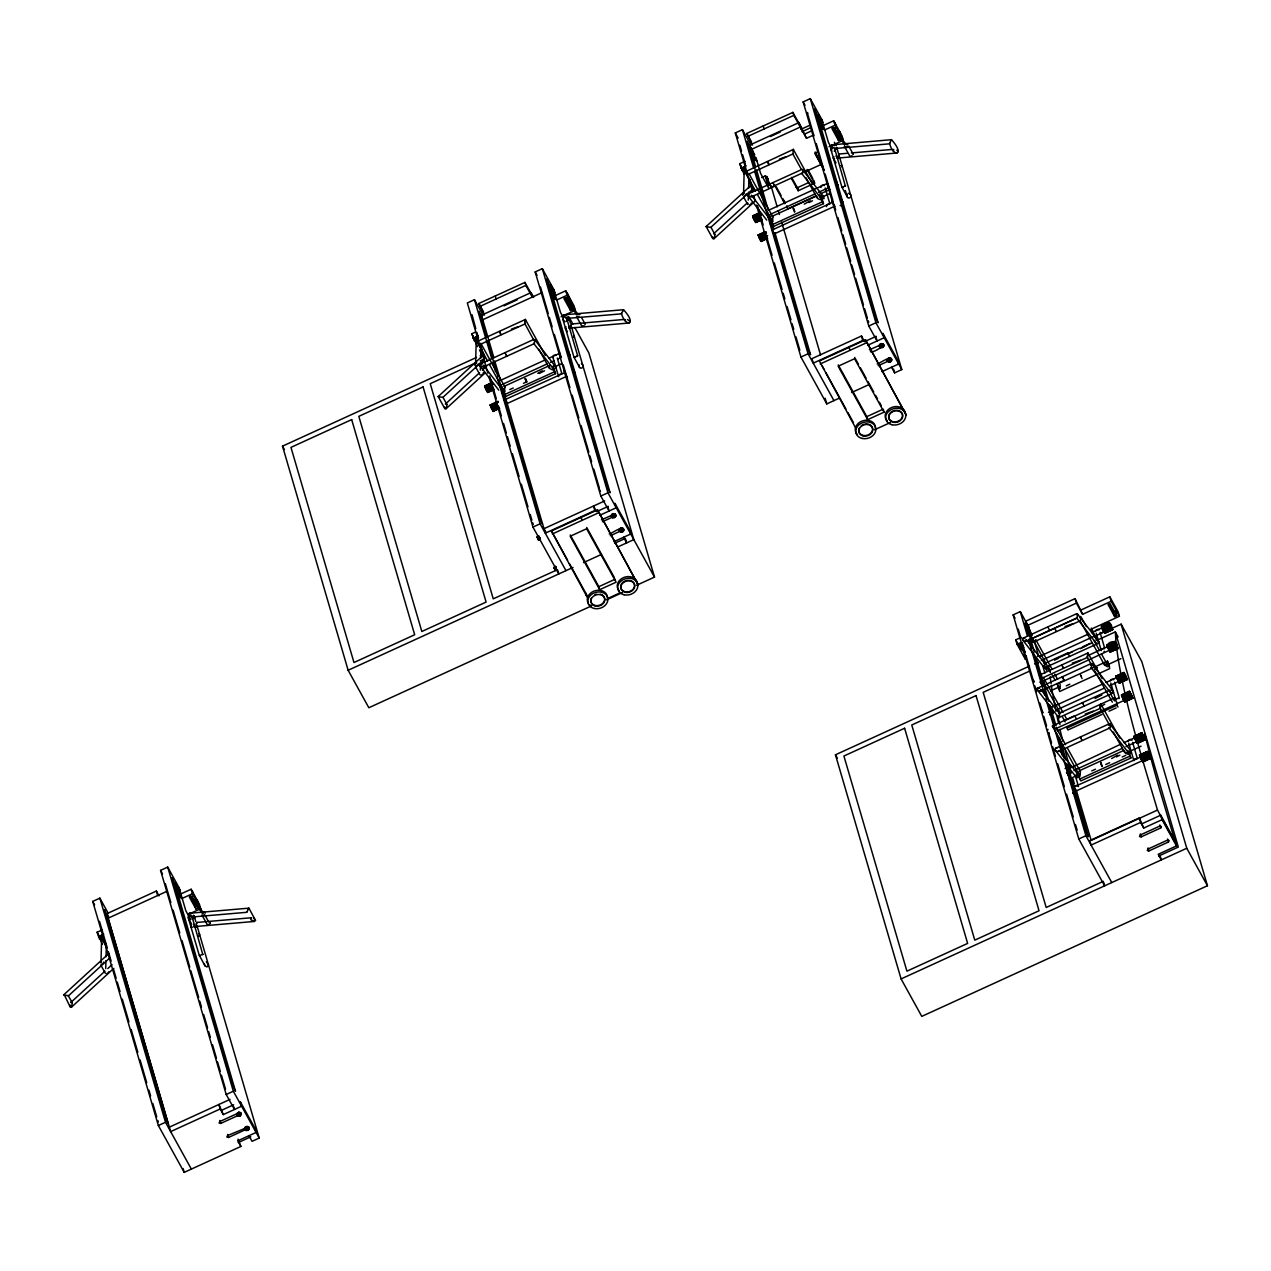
<?xml version="1.0" encoding="UTF-8"?>
<svg xmlns="http://www.w3.org/2000/svg" width="1271" height="1271" viewBox="0 0 1271 1271"><rect width="100%" height="100%" fill="white"/><g stroke="black" fill="none" stroke-linecap="round" stroke-linejoin="round"><path stroke-width="1.5" d="M100.981 962.115L101.648 938.411M105.715 968.613L105.922 960.717M106.033 956.761L106.335 946.879M475.592 363.665L476.244 339.881L474.162 340.707L472.812 336.068M480.327 370.163L480.549 362.267M480.645 358.311L480.946 348.429M743.567 193.637L744.202 169.853L742.137 170.679L740.771 166.04M748.285 200.135L748.508 192.239M748.619 188.283L748.905 178.401M69.889 1004.932L71.24 1007.379L113.786 968.375M538.554 535.758L540.382 539.81L539.825 538.078M578.956 364.698C578.289 371.132 586.646 367.351 581.483 363.554M483.695 366.477L483.631 365.651M552.186 366.445L553.822 368.781L556.285 368.002M1059.093 750.446C1058.632 753.179 1053.437 750.144 1055.454 748.333L1109.599 723.66L1131.301 751.479L1131.142 753.29L1128.219 752.464L1108.963 727.632L1110.377 727.091L1110.091 724.057M1094.951 640.759C1094.41 642.951 1099.431 644.778 1098.954 641.887M1090.518 665.432L1091.868 663.573L1113.317 691.265L1113.444 692.838L1058.743 717.622L1037.311 689.931L1037.168 688.342L1091.344 663.478M1100.019 706.072L1100.718 703.816L1119.719 738.07M487.778 392.072L484.664 385.987L490.908 383.143M499.63 408.42L493.227 411.391L490.177 404.814L491.226 406.275M493.37 411.454L492.195 408.515M560.511 356.579L559.812 353.91M753.798 218.898L752.623 215.959L758.866 213.115M755.752 222.044L753.179 217.818L760.979 214.259M767.668 235.612L759.867 239.186L758.136 234.785L760.423 238.741M827.58 183.58L827.707 184.502M833.093 202.407L833.204 203.328M1040.822 683.623L1043.968 682.019L1040.838 683.448M1102.45 684.116L1050.466 707.883L1050.799 708.996M1068.625 768.78L1120.434 744.329M1140.691 757.071L1073.979 786.908L1075.902 790.912L1075.568 789.799M1112.649 629.733L1104.849 633.292L1103.292 630.893L1111.092 627.318L1110.076 624.188L1112.649 629.733L1110.775 626.301L1102.831 629.971C1097.477 624.426 1111.49 619.152 1111.696 626.841M1102.735 629.352L1102.592 628.224M1110.632 626.412L1109.376 622.663M1109.79 650.116L1110.361 652.118L1108.805 649.719L1116.605 646.145L1116.145 645.239L1108.344 648.798C1102.974 643.269 1117.098 637.692 1117.209 645.668M1045.112 680.064L1109.583 650.212M1114.746 641.426L1116.145 645.239M1118.162 648.544L1115.509 642.983L1118.162 648.544L1110.234 652.055M1125.391 674.822L1127.25 679.54L1119.449 683.115L1116.002 676.172L1123.977 672.486L1126.503 677.983L1125.613 676.633M1119.449 683.115L1119.163 681.892M1117.813 680.207L1125.232 676.236L1123.977 672.486M1121.515 694.999L1129.347 691.249L1132.779 698.176L1124.819 701.878L1122.944 698.621L1121.515 694.999L1129.49 691.297L1130.745 695.046L1122.944 698.621M1124.676 700.718L1124.819 701.878M1134.002 736.402L1141.962 732.7L1145.235 739.77L1137.434 743.328L1134.987 739.087L1134.002 736.402L1141.962 732.7M1135.321 739.388L1134.765 737.768L1135.4 738.658M1136.687 741.771L1135.813 740.421M1142.677 760.932L1142.947 762.155L1139.531 755.038L1147.332 751.463L1150.748 758.58L1149.127 755.673M1140.278 756.69L1140.818 758.199M1147.332 751.463L1149.191 756.181L1141.39 759.756M801.572 173.237L820.812 198.085L824.037 198.673L823.91 197.1L802.192 169.281L748.063 193.955L747.65 195.321L751.193 197.005L774.659 186.17M1068.339 653.644L1067.751 652.865L1069.531 656.44M1037.311 689.931L1040.599 691.17L1064.049 680.43L1063.779 679.381M524.732 321.134L525.368 319.466L545.291 355.419M1080.7 619.66L1080.159 616.959M189.045 915.692L188.33 913.865L189.49 913.261L248.909 908.161L255.55 920.458L254.327 921.459L196.814 926.4M1108.566 725.09L1109.329 723.692M792.786 150.566L793.326 149.422L812.312 183.675M1087.325 654.009L1087.865 652.881L1102.132 678.587M247.368 1129.188L248.036 1127.727L246.669 1127.234M622.266 530.579L622.52 528.529L619.708 529.816L620.693 532.056L622.456 532.056L623.505 530.77L622.52 528.529M882.678 345.712L882.535 344.155L883.536 346.395L880.708 347.682L879.723 345.442C891.146 340.676 874.146 353.576 870.428 351.686M890.224 360.535L890.478 358.501L887.666 359.788L888.651 362.028L890.415 362.028L891.193 359.788L890.129 361.059M251.658 917.741L197.069 922.428L195.925 924.907M246.828 912.197L248.909 908.161L248.163 909.305M847.455 153.283L839.654 153.95L838.209 156.953M192.128 919.426C194.161 915.946 187.377 912.816 188.267 917.773L199.372 955.713L200.278 955.776M847.122 194.098C845.771 202.105 855.558 195.877 848.361 193.24M504.666 388.068L504.794 391.833M772.625 218.04L772.895 221.583M180.101 891.082L178.877 888.048L180.101 891.082L178.353 891.591L177.05 888.222L179.322 892.083L177.416 888.064L178.067 890.923M194.288 915.962L194.813 917.741L193.589 915.247M553.52 293.665L554.807 292.394L553.489 289.597L554.712 292.648L552.79 292.552M568.9 317.528L569.424 319.291L568.201 316.797M538.523 540L537.156 536.982L538.523 540L540.048 539.301L539.54 537.538M555.252 566.945L553.981 567.47L555.348 570.488L553.981 567.47L555.665 566.755M820.748 122.524C822.369 124.78 823.56 120.65 821.447 119.569L819.779 120.284L821.495 123.795M621.503 313.333C624.728 327.505 638.344 325.757 623.521 309.711L564.102 314.811L562.942 315.415L563.657 317.242M502.379 393.104L502.267 389.641L483.377 365.222M1076.108 614.544L1077.506 614.02L1098.716 641.442M1076.219 774.532C1078.046 771.179 1079.127 779.314 1076.505 777.566L1055.295 750.144M889.652 142.892C891.797 156.969 906.652 156.651 891.495 139.683L831.536 144.878L830.932 146.244L832.775 148.024M192.286 917.503L202.804 954.616M575.334 357.199L573.999 357.262L562.878 319.323L563.784 316.67L565.897 317.226L566.914 319.053L577.67 355.832L576.732 356.611M845.374 186.138L834.65 148.342L831.758 146.642L830.853 149.295L841.958 187.234L847.535 197.323M820.319 196.099L820.446 197.672M196.322 923.572L197.1 922.46M569.996 327.425L571.696 323.978L571.203 324.677M622.79 310.855L623.521 309.711L621.344 313.858L566.135 318.497M793.326 149.422L744.997 171.935L748.603 174.191L792.913 153.934L793.438 149.501M1060.014 688.675L1060.141 684.322M1039.678 675.711L1043.141 677.65L1087.452 657.393L1087.976 652.96L1039.519 675.123L1060.443 713.301M1080.159 772.069L1080.032 776.263M891.003 140.382L891.495 139.683L889.303 143.83L834.713 148.516L835.635 148.23M611.764 515.47L612.749 517.71L615.561 516.423L613.543 514.993L612.05 516.439L612.415 514.421L615.164 514.183L614.91 516.026M237.153 1113.92L238.646 1112.49L240.68 1113.92L239.901 1116.16L238.138 1116.16L237.153 1113.92L238.138 1116.16M237.423 1114.874L238.932 1113.444L240.95 1114.874M614.56 516.01L614.576 514.183L615.561 516.423M619.978 530.785L621.487 529.34L623.505 530.77M245.096 1128.267L247.909 1126.98L248.894 1129.22L246.081 1130.507L245.096 1128.267L246.081 1130.507M245.367 1129.22L248.195 1127.933L247.909 1126.98M880.009 346.395L882.662 344.902M887.952 360.742L890.764 359.455L888.397 358.994A1.795 1.446 -16.3 0 0 888.858 361.472M525.368 319.466L477.133 341.518L487.571 361.075M477.181 342.28L480.994 343.933M1032.338 638.344L1050.323 671.581M1032.402 639.106C1032.767 640.377 1037.231 642.22 1035.77 639.837M1043.38 677.538L1063.001 712.427M1075.266 716.351L1074.758 715.684L1052.372 726.059L1078.968 774.484M1052.547 726.631L1055.2 728.474L1056.201 727.711L1065.559 744.679M444.469 407.181L445.851 408.928L447.058 404.845L443.007 397.251L484.251 359.614M71.589 1007.077L72.288 1002.755L68.157 995.558M712.427 237.153L713.825 238.9L715.017 234.817L710.966 227.223L753.639 188.283M566.421 321.42L566.914 319.053M834.38 151.392L834.872 149.025M533.502 339.818L534.726 339.707L555.935 367.128M567.676 318.258L567.883 317.083M625.364 319.577L625.427 321.245M612.749 517.71L612.463 516.757L615.291 515.47A1.795 1.446 -16.3 0 0 613.258 514.04L612.415 514.421A1.795 1.446 -16.3 0 0 612.606 516.82A1.795 1.446 -16.3 0 0 615.259 515.597M622.456 532.056L623.235 529.816M240.68 1113.92L239.901 1116.16M879.723 345.442L880.438 346.729L883.25 345.442L883.536 346.395M246.034 1128.171L245.748 1127.218A1.795 1.446 -16.3 0 0 245.923 1129.601L247.559 1129.538L248.528 1126.853L227.477 1135.623L226.826 1137.068L228.494 1137.466L246.272 1129.331M839.607 158.16L837.128 158.462M444.898 408.769L438.161 396.568L483.377 355.102M712.872 238.741L706.12 226.54L751.336 185.073M108.766 953.552L63.55 995.018L68.396 995.701M612.733 514.707L613.385 516.534M620.661 529.054L620.995 530.849M239.711 1114.667L240.092 1113.38L238.726 1112.888M445.39 404.051L479.548 372.737M482.392 370.115L486.666 366.207M446.2 408.627L485.49 372.594M714.779 232.72L747.507 202.693M714.159 238.598L754.91 201.231M68.364 995.908L109.64 958.064M70.779 1002.501L104.937 971.171M107.781 968.566L112.039 964.657M533.963 339.341L479.787 364.205L479.93 365.794L498.788 390.165M479.93 365.794L483.52 366.795M1076.744 613.655L1022.869 638.296L1022.472 639.663L1044.412 667.926L1098.557 643.253M1022.71 640.107L1025.109 641.49L1026.396 639.964M1040.599 691.17L1040.758 689.359L1059.633 713.778L1059.267 717.718M571.346 328.395L571.855 327.743L569.17 328.49M483.218 367.033L534.376 343.631L534.726 339.707M501.251 389.45L502.267 389.641M1025.999 641.347L1077.157 617.96L1077.506 614.02M1044.031 663.764L1067.751 652.865M1044.683 667.895L1045.048 663.955L1026.158 639.535M1058.616 713.587L1110.028 690.026L1110.218 692.25L1113.158 693.076M613.019 514.548L612.495 514.691A1.795 1.446 -16.3 0 0 612.67 517.075A1.795 1.446 -16.3 0 0 615.339 515.851A1.795 1.446 -16.3 0 0 613.337 514.294L612.892 514.453M888.922 358.867L888.953 360.821L878.182 365.73M890.621 360.043C893.243 353.783 878.325 364.348 877.165 363.887M622.663 530.071C625.284 523.811 610.35 534.376 609.206 533.915M237.884 1113.126L238.726 1112.745M238.392 1112.983L238.44 1114.953M240.298 1114.476L240.95 1113.031L239.266 1112.633L219.74 1121.578L219.073 1123.024L220.757 1123.421L238.519 1115.287M246.336 1127.329L245.843 1129.029M248.036 1128.521L248.894 1129.22M1160.709 827.945L1161.376 826.484L1159.692 826.102L1140.151 835.047L1139.499 836.493L1141.167 836.89L1160.709 827.945L1159.835 824.958M1168.462 841.99L1169.129 840.528L1167.445 840.147L1147.904 849.092L1147.236 850.537L1148.92 850.935L1168.462 841.99L1167.588 839.003M194.177 927.163L197.243 926.194L196.354 927.067M1087.452 657.393L1087.134 656.265M1056.249 728.474L1100.321 708.312L1100.845 703.896M804.241 204.138L810.215 200.77M537.776 373.324L542.256 370.798M1094.474 669.324L1097.461 667.64M1101.766 705.913L1104.753 704.229M1111.648 758.517L1117.606 755.165M893.72 149.343L893.386 151.217M251.15 917.821L250.8 919.68L254.327 921.459M809.039 202.534L812.487 200.77M539.349 373.436L544.528 370.798M1080.414 648.639L1087.309 645.112M1094.998 698.462L1101.893 694.935M1116.431 756.912L1119.878 755.149M819.573 119.776L820.192 121.349M752.543 191.81L735.305 132.931L742.439 129.658L750.97 145.116M875.735 336.529L877.054 341.009L868.776 326.012L803.145 101.902L810.278 98.63L821.67 119.252L828.438 142.384L832.124 149.057M752.448 145.069L746.824 133.455L792.913 112.372L802.398 129.531M747.698 136.458L793.803 115.375L792.913 112.372M755.451 166.247L749.429 145.228L798.951 122.572L806.481 138.301L813.615 135.028M770.353 136.553L780.203 132.057M798.951 122.572L800.269 127.052L750.732 149.708L756.944 160.956M800.873 129.356L809.563 125.384M820.065 121.19L821.447 119.569M820.621 121.539C824.005 126.512 818.731 119.124 820.542 120.268M820.24 121.603L821.972 121.333L822.671 122.62M801.985 131.691L810.66 127.72M821.241 123.065L822.766 122.366M744.043 174.127L739.658 163.768L744.981 161.338M805.163 133.82L812.296 130.548M823.004 125.654L833.697 120.761L841.974 135.759L843.293 140.239L829.026 146.769M740.961 168.265L746.299 165.818M824.307 130.135L835.015 125.241L833.697 120.761M745.696 167.963L743.678 168.884L750.303 180.895M834.412 128.419L836.397 127.513L835.031 122.874M483.012 315.144L474.48 299.686L467.331 302.959L478.452 340.946M607.776 506.557L609.095 511.037L600.818 496.04L535.186 271.93L542.32 268.658L553.695 289.28L560.479 312.412L563.244 317.416M838.542 140.541L837.224 136.061L839.273 135.139L840.576 139.619L838.542 140.541L831.901 128.53L833.951 127.593L840.576 139.619M484.489 315.097L478.849 303.483L524.955 282.4L532.533 296.127M479.739 306.486L525.829 285.403L524.955 282.4M761.663 177.559L765.221 175.938L771.418 187.187L801.493 173.428M818.317 151.662L814.759 153.283L824.116 170.298M533.661 297.414L530.992 292.6L481.471 315.256L493.895 357.723M504.031 305.834L517.154 299.829M805.036 171.807L820.955 164.531L815.219 152.012M482.773 319.736L541.7 292.791M553.489 289.597L551.805 290.312L553.282 293.093M553.489 290.153L552.234 291.377M552.694 291.44L552.218 290.01L553.743 293.251L552.027 289.613L553.886 293.665L552.647 291.472L554.188 290.868M553.997 291.361C551.392 293.553 551.582 287.739 552.059 290.884M477.594 346.618L471.684 333.812L475.243 332.176M555.03 295.682L565.738 290.789L574.015 305.787L575.318 310.267L561.051 316.797M813.742 180.228L814.616 183.231L798.204 190.745L797.33 187.743L808.817 182.484M473.003 338.293L478.325 335.846M556.348 300.178L567.057 295.285L565.738 290.789M477.737 337.991L475.719 338.912L482.345 350.923M752.623 215.959L758.994 213.163M752.702 216.515L759.232 213.433M752.893 217.103L759.137 214.243M768.224 210.43L827.373 183.389M753.528 218.644L761.329 215.069M480.883 344.123L524.955 323.962L525.479 319.529M753.925 219.502L760.169 216.658M754.354 220.36L760.598 217.5M754.767 221.138L761.011 218.278M571.743 306.661L572.617 309.647L570.584 310.569L569.265 306.089L571.299 305.167M768.351 215.26L814.949 193.939M818.54 192.302L829.296 187.393L828.66 186.503M755.149 221.79L761.377 218.93M755.451 222.266L761.98 219.184M755.832 222.425L762.076 219.565M755.689 222.552L762.06 219.74M816.03 195.861L787.655 208.841L786.781 205.838M819.573 194.241L830.217 189.379M771.99 216.372L816.665 195.925M822.877 196.735L830.074 193.446M591.619 605.854L368.828 707.74L348.143 670.262L282.512 446.153L476.546 357.405M480.152 355.769L483.743 354.132M821.829 198.038L823.465 203.646L773.419 226.524L772.387 224.649L822.432 201.771L821.336 198.038M567.406 318.084L568.709 318.004M568.312 319.799L569.519 319.037M476.657 362.442L430.234 383.683L493.243 598.832L557.032 569.885M480.216 360.821L483.79 359.185M758.12 234.96L764.507 231.989M758.501 235.119L764.745 232.259M758.215 235.342L766.016 231.767M758.406 235.913L766.206 232.355M771.958 230.067L832.886 202.2M758.692 236.644L766.492 233.07M759.041 237.47L765.285 234.611M759.438 238.328L765.682 235.469M759.565 238.233L760.28 239.965L766.524 237.105M773.864 234.071L834.809 206.204M760.28 239.965L766.89 237.756M760.646 240.616L761.329 241.426L767.493 238.011M760.964 241.093L767.207 238.233M761.202 241.363L767.589 238.392M840.099 205.568C847.646 207.554 839.082 195.512 841.227 200.262M484.648 386.162L491.035 383.191M484.744 386.543L491.273 383.461M484.791 386.05L485.347 386.797L491.575 383.953M484.934 387.131L491.162 384.271M498.47 381.284L545.068 359.979M548.659 358.327L559.415 353.417M485.22 387.846L493.021 384.287M491.813 385.812L485.57 388.672L485.967 389.546L486.396 390.388L492.64 387.528M485.967 389.546L492.211 386.686M486.809 391.166L493.037 388.306M500.393 385.288L546.991 363.983M550.581 362.33L554.156 360.694M557.747 359.058L561.321 357.421M487.174 391.818L493.418 388.958M487.492 392.294L494.022 389.212M487.714 392.58L494.117 389.609M504.015 386.4L550.486 365.142M554.919 366.763L562.116 363.474M509.798 389.562L513.23 388.005M523.493 383.302L526.925 381.729L525.574 378.504M554.41 369.94L555.506 373.674L505.461 396.552L504.428 394.677L554.474 371.799L553.378 368.066M490.161 404.988L497.978 401.239M490.542 405.147L496.786 402.287M490.241 405.37L498.041 401.795M492.417 404.909L497.088 402.764M490.447 405.942L498.248 402.383M503.983 400.095L564.96 372.578M490.717 406.672L496.961 403.813M497.326 404.639L491.083 407.498L491.48 408.356L491.909 409.214L498.137 406.355M491.48 408.356L497.724 405.513M492.322 409.993L498.55 407.133M505.906 404.099L566.834 376.232M492.687 410.644L498.931 407.784M493.291 410.883L497.978 408.754M493.005 411.121L499.249 408.261M839.241 398.188L826.786 403.892L800.937 357.04L808.07 353.783L754.672 171.442M868.776 326.012L875.926 322.755L810.278 98.63M861.468 336.005L811.931 358.66L813.249 363.141L862.771 340.501L861.468 336.005L864.566 341.629L876.227 336.307M865.503 339.865L906.334 415.252L865.503 339.865L819.398 360.948L856.066 428.756M820.272 363.935L866.377 342.852M867.537 345.347L884.187 337.736L882.884 333.256L897.358 359.486L898.676 363.967L882.026 371.593M880.39 344.393L881.232 344.012A1.795 1.446 -16.3 0 1 883.218 345.569A1.795 1.446 -16.3 0 1 880.565 346.776A1.795 1.446 -16.3 0 1 880.39 344.393L880.66 345.362M869.412 349.843L882.503 344.012M557.715 570.123L558.827 573.92L532.962 527.068L540.111 523.811L497.279 377.566M600.818 496.04L607.951 492.783L542.32 268.658M604.678 500.933L543.972 528.688L545.847 532.104M851.618 392.532L869.316 384.446M891.527 367.24L894.641 372.864L901.775 369.591L836.699 147.372M537.156 536.982L538.682 536.155L538.999 537.077M537.299 537.506L538.682 536.283M588.092 598.784L551.439 530.976L597.545 509.893L638.376 585.28L597.545 509.893M537.824 538.729L539.349 538.03L540.191 539.397L539.778 538.221M608.253 506.335L596.607 511.657L593.509 506.049L594.812 510.529L545.275 533.185L503.602 391.293M538.618 539.762L539.873 538.491M552.313 533.979L598.419 512.88M599.578 515.39L616.228 507.765L614.926 503.284L629.399 529.514L630.718 533.995L614.068 541.621M601.453 519.871L614.544 514.04M602.47 521.714L613.13 516.852M867.68 419.652L866.79 416.65L883.202 409.151L884.076 412.154L867.68 419.652L838.177 366.223L854.589 358.708L884.076 412.154M610.223 535.758L620.884 530.881M554.14 567.994L555.713 567.184M554.649 569.217L556.619 569.233M555.443 570.25L556.571 569.742M614.64 543.305L625.364 538.411M348.143 670.262L573.046 567.422M583.5 562.624L601.469 554.41M617.642 547.023L633.816 539.619L571.521 326.901M874.432 429.852L890.383 422.544M599.721 589.68L570.218 536.251L586.614 528.752L616.117 582.182L599.721 589.68L598.832 586.678L615.243 579.179M607.792 598.466L620.359 592.715M636.533 585.311L654.501 577.098L588.87 352.988L574.762 327.425M606.458 599.88L622.425 592.572M238.027 1139.15L240.886 1146.442L184.216 1172.37L158.351 1125.518L92.719 901.409L99.869 898.136L108.4 913.595M233.594 1106.501L234.468 1109.488L226.206 1094.49L160.575 870.381L167.708 867.108L179.084 887.73L185.868 910.862L190.459 919.187M240.886 1146.442L237.788 1140.818L256.091 1132.445L254.788 1127.965L240.298 1101.735L241.617 1106.215L223.299 1114.588L218.882 1104.483L220.201 1108.963L170.664 1131.619L106.843 913.706L156.381 891.05L159.034 895.864M108.162 918.186L167.073 891.241M178.877 888.048L177.511 889.557M178.877 888.588L177.352 889.287L178.861 892.306M178.051 890.018L179.576 889.319M179.386 889.811L177.861 890.51L178.576 891.781M178.671 891.543L180.196 890.844M102.411 944.337L97.073 932.247L102.411 929.816M180.418 894.133L191.127 889.239L199.404 904.237L200.707 908.717L188.219 914.421M98.391 936.743L103.714 934.296M181.737 898.613L192.429 893.72L191.127 889.239M103.126 936.425L101.092 937.363L106.78 947.658M101.569 938.236L99.551 939.158L98.201 934.519M195.972 909.019L194.654 904.539L196.687 903.617L198.006 908.098L195.972 909.019L189.331 897.008L191.365 896.071L198.006 908.098M193.7 918.25L194.908 917.487M1103.514 882.026L1104.626 885.839L1078.777 838.987L1013.146 614.878L1020.279 611.605L1028.811 627.064M1032.179 635.389L1025.538 621.265L1075.075 598.625L1082.59 614.338L1111.124 601.294L1109.821 596.814L1081.287 609.858M1026.857 625.761L1076.394 603.105L1075.075 598.625M1024.045 654.803L1025.363 659.299L1017.086 644.302L1015.767 639.821L1021.09 637.391M1017.086 644.302L1020.629 642.681M1034.054 637.565L1075.377 618.675M1036.087 640.949L1080.175 620.804M1115.827 612.67L1116.701 615.657L1114.667 616.594L1113.348 612.114L1115.382 611.176M1109.821 596.814L1118.099 611.796L1119.401 616.276L1090.868 629.336L1097.08 640.568L1091.328 628.065M1101.417 626.349L1109.218 622.79M1101.512 626.778L1109.631 622.965M1106.834 624.903L1109.964 623.473M1101.719 627.381L1109.519 623.823M1039.471 656.424L1087.849 634.293M1091.439 632.64L1102.195 627.731M1102.021 628.16L1109.821 624.601M1102.402 629.05L1110.203 625.475M1041.378 660.427L1096.937 635.007M1100.527 633.371L1111.537 628.16M1112.141 628.271L1121.133 624.156L1141.819 661.635L1207.45 885.744L921.777 1016.387L901.091 978.924L835.46 754.799L1029.494 666.068M1094.188 636.485L1104.96 631.544M1034.642 663.986L1038.359 662.811M1104.134 632.418L1111.934 628.859M1104.467 632.942L1112.586 629.129M1112.681 629.542L1104.721 633.228L1104.277 631.306M1029.605 671.104L983.182 692.33L1046.192 907.478L1103.323 881.343M1054.596 659.665L1079.587 648.242M1083.162 646.605L1090.311 643.333M1097.445 640.076L1115.303 631.909L1118.13 637.009M1054.612 659.999L1058.155 658.378M1067.005 654.327L1072.311 651.896M1081.16 647.86L1091.773 642.999M1106.93 645.175L1114.889 641.474M1107.025 645.589L1115.144 641.776M1107.232 646.208L1115.032 642.633M1087.992 655.566L1107.692 646.558L1108.248 648.162M1107.534 646.987L1115.334 643.412M1107.915 647.876L1115.716 644.302M1039.773 682.162L1042.903 680.732L1043.936 682.193M1109.249 650.545L1117.05 646.987M1109.647 651.245L1117.447 647.67M1109.98 651.753L1118.099 647.94M1110.393 651.928L1118.194 648.369M1059.236 683.226L1107.486 661.158L1109.615 666.767M1050.736 690.773L1059.744 686.658M1106.533 665.257L1120.927 658.664M1066.274 685.832L1069.848 684.195M1116.002 676.172L1123.802 672.613M1116.097 676.585L1123.898 673.026M1116.303 677.205L1124.104 673.646M1106.024 682.463L1116.78 677.554L1117.32 679.175M1116.621 677.983L1124.422 674.424M1117.002 678.873L1124.803 675.298M1048.448 712.38L1051.562 710.966L1053.024 713.19L1049.894 714.62M1117.876 680.716L1125.677 677.141L1124.581 673.98L1125.216 674.869M1055.979 710.235L1104.356 688.119M1109.742 685.657L1126.122 677.983L1127.25 679.54M1118.718 682.241L1126.519 678.682M1049.767 714.572L1053.039 713.031M1119.068 682.765L1126.869 679.191M1119.306 683.051L1127.266 679.365M158.351 1125.518L165.5 1122.261L99.869 898.136M226.206 1094.49L233.34 1091.233L167.708 867.108M169.361 1127.139L230.051 1099.383M1066.528 719.831L1114.778 697.747M1121.61 695.412L1129.728 691.599M1126.948 693.537L1130.062 692.107M1121.816 696.031L1129.617 692.457M1122.134 696.81L1129.935 693.235M1122.5 697.684L1130.3 694.125M221.996 1110.107L233.642 1104.785M1123.389 699.527L1131.19 695.968L1130.094 692.806L1130.729 693.68M1123.834 700.369L1131.635 696.794L1132.763 698.367M1124.231 701.068L1132.032 697.493M1124.581 701.576L1132.683 697.763M1124.978 701.751L1132.779 698.176M1101.909 714.461L1067.958 729.983L1066.925 728.108L1116.971 705.23L1118.003 707.105M1109.059 711.188L1116.208 707.915M237.804 1112.872L238.646 1112.49A1.795 1.446 -16.3 0 1 240.648 1114.047A1.795 1.446 -16.3 0 1 237.979 1115.255A1.795 1.446 -16.3 0 1 237.804 1112.872L238.09 1113.825M1058.584 751.383L1109.726 727.997M238.249 1142.565L250.752 1136.846M1134.097 736.815L1142.216 733.002M1065.066 768.542L1068.196 767.112L1070.754 772.275M1134.304 737.418L1142.105 733.86L1141.803 732.827M196.91 925.352L259.205 1138.069L252.055 1141.342L248.957 1135.718M1124.025 742.693L1134.765 737.768M1134.606 738.197L1142.407 734.638L1143.122 735.814L1143.678 737.355L1135.877 740.929M1134.987 739.087L1142.788 735.512L1143.217 736.449L1135.416 740.024M1066.433 772.609L1069.547 771.179L1070.881 773.356L1067.767 774.786M1066.846 773.388L1069.96 771.958M1073.963 770.464L1122.357 748.333M1125.931 746.697L1144.122 738.197L1145.235 739.77M1136.719 742.471L1144.52 738.896M1067.529 774.516L1070.659 773.086M1137.052 742.979L1145.171 739.166M1145.266 739.579L1137.434 743.328L1136.862 741.343M1079.381 770.75L1124.072 750.319M1069.086 779.107L1079.889 774.166M1126.678 752.766L1141.072 746.188M1091.773 770.893L1095.443 769.225M1105.754 764.507L1109.647 762.711M1122.166 756.992L1125.741 755.355M1129.22 752.416L1130.872 758.024L1080.827 780.918L1079.778 779.044L1129.824 756.15L1128.743 752.416M1139.515 755.212L1147.475 751.526M1139.531 755.038L1147.713 751.812M1139.61 755.625L1147.411 752.067M1139.912 755.387L1148.063 752.337M1139.817 756.245L1147.618 752.686M1140.119 757.023L1147.92 753.449M1140.5 757.913L1148.301 754.339L1148.73 755.276L1140.929 758.835M1141.819 760.582L1149.62 757.023M1072.74 792.85C1075.6 791.134 1077.697 793.406 1075.631 789.561M1142.232 761.281L1150.033 757.723M1073.042 793.326L1076.172 791.912M1142.565 761.806L1150.684 757.993M1073.28 793.612L1076.394 792.183M1142.804 762.092L1150.779 758.406M1078.777 838.987L1085.911 835.73L1063.668 759.756M1139.309 817.952L1089.771 840.608L1091.09 845.088L1140.627 822.432L1139.309 817.952L1143.725 828.057L1162.044 819.684L1160.725 815.204L1142.407 823.576M1157.5 810.072L1091.185 840.385L1076.442 790.848L1142.74 760.519L1157.5 810.072L1175.484 842.768L1160.725 793.231A752.797 78.834 65.4 0 1 1144.774 733.542M1160.725 815.204L1175.198 841.434L1176.517 845.914L1158.199 854.287L1161.313 859.911L1159.994 855.431M1158.675 856.034L1178.312 847.058L1115.303 631.909M901.091 978.924L1186.764 848.265L1121.133 624.156M745.092 171.49L746.649 171.664M817.348 197.132L817.809 198.705L820.859 199.833M477.133 341.518L478.674 341.692M1039.63 674.949L1041.696 675.378M1052.499 725.868L1054.04 726.043M1124.756 751.511L1125.216 753.099L1128.013 754.307M713.698 233.705L714.874 234.277M445.724 403.749L446.899 404.305M71.112 1002.183L72.288 1002.755M779.377 159.097L785.907 156.746M511.419 329.125L517.948 326.774M1065.003 626.539L1073.153 623.6M1072.279 663.144L1080.445 660.205M1085.148 714.064L1093.298 711.125M881.296 344.266L880.453 344.663A1.795 1.446 -16.3 0 0 880.628 347.047A1.795 1.446 -16.3 0 0 883.297 345.823A1.795 1.446 -16.3 0 0 881.296 344.266L882.249 344.505M881.995 346.363L880.724 346.363M620.836 528.8L621.281 528.641A1.795 1.446 -16.3 0 1 622.25 531.357M748.063 193.955L749.477 193.891M480.088 363.983L482.059 364.126M1022.869 638.296L1024.839 638.439M1037.47 688.119L1039.424 688.262M1055.454 748.333L1056.884 748.285M843.293 187.171L842.006 187.33L845.644 185.804M706.231 226.445L707.407 226.381M710.934 227.43L706.199 226.667M442.975 397.458L438.161 396.568M190.205 916.502L192.668 916.899L193.271 915.533M820.637 122.445L819.922 120.268M821.288 123.398L820.446 122.032M820.399 195.893L821.86 198.975M794.883 211.701L793.215 208.142L793.93 209.207M503.856 392.262L502.236 388.704L502.744 389.355M555.395 566.246L556.126 568.518M555.093 566.85L556.809 570.504L554.982 566.437M1054.66 628.16L1056.106 631.02M1082.082 678.571L1080.461 675.012L1080.97 675.664M1129.315 753.719L1128.155 751.749M1102.227 766.095L1100.67 762.521L1101.115 763.188M1079.27 776.613L1077.649 773.054L1078.539 774.563M613.337 514.437L614.799 515.184M769.463 219.248L770.687 221.599L769.606 223.569M534.376 343.631L533.613 343.281L552.488 367.7M1077.157 617.96L1076.394 617.595L1095.268 642.014M1091.471 667.799L1092.107 663.843M851.348 152.949L892.29 149.422M839.384 157.922L896.897 152.997M571.696 323.978L624.331 319.45M571.426 327.95L628.938 323.025M192.143 916.995L246.733 912.308M64.313 994.843L70.286 1007.22M549.739 367.16L549.469 368.368L552.647 369.956M832.06 144.783L834.618 145.641M564.102 314.811L566.659 315.669M189.49 913.261L191.413 913.754M821.511 195.718L823.1 196.306M553.536 365.746L555.586 366.715M1105.405 664.082L1104.404 664.844L1107.502 666.782M203.058 954.283L199.452 955.554L204.949 965.801L206.998 967.009L208.492 964.911L206.331 961.766M774.643 186.265L772.879 182.595L773.483 183.374M526.655 382.206L524.971 378.551L525.559 379.33M1063.97 680.414L1062.286 676.76L1063.128 677.967M1111.442 689.978L1113.317 691.265M826.77 181.88L828.152 185.518M1101.449 626.174L1102.561 627.731M1106.946 644.985L1107.677 645.859M1109.535 650.53L1108.741 649.211M1116.033 675.997L1116.748 676.855M1121.546 694.808L1123.103 697.207M1134.018 736.211L1135.654 739.118M1050.466 707.883L1051.61 709.742M1068.466 768.097L1069.102 768.971M627.556 319.498L630.066 321.547M564.96 321.785L562.878 319.323M801.81 173.507L802.986 172.713L802.7 169.679M1097.397 640.362L1098.366 641.029M253.596 918.218L255.455 919.997M1099.987 707.2L1100.321 708.312M189.792 919.997L188.267 917.773M896.802 150.121L898.025 151.519M1130.491 750.7L1131.301 751.479M193.859 918.647L193.812 917.884M1112.347 702.164L1094.824 670.897M553.791 369.273L552.456 366.525M472.065 314.779L475.767 328.569M794.486 212.035L793.311 208.937M1102.021 766.556L1100.718 763.331M831.87 151.138L830.853 149.295M843.213 204.138L839.94 197.084L842.387 201.326M752.766 216.022L754.91 219.915M1047.908 729.284L1047.812 730.078M1068.196 767.112L1070.389 772.101L1070.055 770.973M567.454 377.741L566.866 376.931M751.352 195.194L770.226 219.613M747.904 195.75L766.747 220.137M1090.979 667.418L1109.869 691.837M1059.919 751.097L1077.633 773.991M845.993 144.401L834.38 128.435M839.035 136.823L844.85 144.846M578.019 314.43L566.421 298.463L568.423 297.541L567.073 292.902L573.205 306.184L571.187 307.089L570.282 304.007M571.076 306.851L576.891 314.874M203.408 912.88L191.778 896.833L193.812 895.991L192.461 891.352M196.465 905.302L202.28 913.325A1.97 1.144 -28.9 0 1 205.33 913.071M1048.082 627.366L1049.338 629.955M505.302 353.052L506.684 356.293L506.398 355.245M820.478 120.284L821.702 123.223L821.034 121.222M807.816 113.119L807.228 112.499L814.012 135.965M1115.096 699.574L1115.303 700.814M1028.827 628.128L1033.307 642.506L1032.243 638.757M540.048 539.301L539.095 537.347M1141.994 760.392L1141.072 758.723M1035.913 657.552L1035.245 656.742L1036.215 659.172M1074.011 786.415L1073.328 785.764L1075.854 791.42M564.896 371.545L564.165 370.671L566.024 375.39M491.21 406.609L491.146 407.244M1082.94 703.467L1082.415 702.704L1084.068 706.041M1080.89 737.752L1080.366 737.005L1082.018 740.326M1062.397 665.416C1060.713 663.112 1064.447 670.834 1063.239 667.196M767.859 161.957C766.143 159.828 770.305 167.851 768.51 163.292M539.905 539.095L539.508 538.253M556.746 569.583L557.159 569.916M1111.283 627.286L1111.903 628.16L1111.585 627.048M1116.796 646.113L1117.416 646.987L1117.098 645.859M1103.228 630.384L1103.959 631.052M1118.067 680.668L1118.702 681.558L1118.369 680.43M829.312 188.076L828.406 186.043M1122.928 697.255L1122.293 696.365L1122.833 697.986M1143.852 737.323C1145.918 740.373 1141.692 731.619 1142.899 735.321M833.252 202.216L832.14 200.643L833.093 203.519M1149.365 756.15C1151.415 759.184 1147.205 750.383 1148.412 754.148M1037.756 662.572L1036.151 659.427M753.894 218.167L753.417 217.961M760.058 239.218L760.694 240.108L760.36 238.98M567.835 350.732L567.216 349.843L567.533 350.971M573.348 369.543L572.728 368.669L573.046 369.782M559.78 353.417L558.668 351.86L560.05 355.658M560.702 356.531L561.115 357.215L554.378 334.464M485.347 386.797L486.126 388.227M486.586 390.435L487.222 391.309L486.682 389.689M492.099 409.246L492.687 409.802M204.949 965.801L204.297 963.799M1111.124 601.294L1119.401 616.276M1116.701 615.657L1110.06 603.646L1108.026 604.567L1114.667 616.594M1108.614 603.518L1113.348 612.114M848.758 146.149L853.079 153.95M835.015 125.241L843.293 140.239M844.325 146.213L849.648 155.856A1.97 1.144 -28.9 0 0 852.063 155.65M832.489 127.481L837.224 136.061M834.364 142.273L836.143 145.482M836.683 147.976L837.382 149.263L836.874 147.5M803.145 101.902L805.036 105.334M833.411 158.224L836 162.91M1076.394 603.105L1082.59 614.338M1080.7 616.371L1086.355 626.619M1093.902 640.298L1099.558 650.545M1101.449 653.961L1107.105 664.225M1080.048 620.725L1104.404 664.844M815.648 153.569L823.243 167.295M793.803 115.375L799.475 125.67M800.269 127.052L806.481 138.301M1110.616 693.966L1114.397 700.814M1087.341 657.314L1091.074 664.098M1186.764 848.265L1207.45 885.744M808.022 169.885L812.789 178.512M807.006 169.44L814.616 183.231M1129.824 756.15L1130.872 758.024M822.432 201.771L823.465 203.646M1162.044 819.684L1176.517 845.914M1100.193 708.249L1109.567 725.217M1113.317 732.001L1124.565 752.368M792.802 153.855L801.223 169.138M805.909 177.622L817.158 197.99M875.926 322.755L901.775 369.591M791.626 177.4L797.33 187.743M791.547 178.671L798.204 190.745M890.478 358.501L891.464 360.742M887.666 359.788L888.651 362.028M1140.627 822.432L1143.725 828.057M1036.04 640.187L1051.975 669.039M1054.787 674.138L1057.583 679.222M1025.538 621.265L1029.081 627.699M1052.213 674.996L1055.041 680.128M1056.932 683.544L1059.76 688.675M1044.873 667.021L1046.716 670.341L1045.668 666.782M1013.146 614.878L1015.036 618.31M746.824 133.455L751.574 142.066M776.311 186.885L781.061 195.496M782.968 198.943L784.874 202.391M774.341 184.708L784.795 203.678M1064.876 715.811L1066.75 719.211M749.429 145.228L754.752 154.855M768.335 179.481L766.572 176.272L769.162 185.201M1062.318 716.717L1065.162 721.849M1023.711 647.432L1021.82 644L1019.787 644.921L1026.428 656.948M1020.375 643.873L1025.109 652.468M1015.767 639.821L1021.28 649.815M735.305 132.931L738.149 138.078M854.652 357.437L858.465 364.332M860.372 367.78L866.075 378.123M867.982 381.57L873.685 391.913M875.592 395.36L877.498 398.808M879.405 402.256L881.296 405.703M1067.433 748.079L1080.557 771.831M748.794 173.333L773.149 217.452M743.742 166.851L747.094 172.983M1078.634 773.435L1077.601 771.576L1079.778 779.044M745.156 172.252L755.53 191.047M757.405 194.463L772.498 221.805M739.658 163.768L744.584 172.951M838.256 364.936L866.79 416.65M743.614 197.005L747.777 204.552M1085.911 835.73L1111.775 882.567M822.242 366.096L824.132 369.527M826.039 372.959L845.93 409.008M847.821 412.44L853.508 422.735M808.07 353.783L833.935 400.619M835.46 754.799L837.351 758.215M581.514 317.48L585.105 323.978A1.97 1.144 -28.9 0 1 585.041 324.661M567.057 295.285L575.318 310.267M566.977 297.287L568.884 300.734M572.617 309.647L565.976 297.621L563.943 298.558L570.584 310.569M581.689 325.884L576.51 316.511A1.97 1.144 -28.9 0 0 578.925 316.304M564.531 297.509L569.265 306.089M569.122 317.21L572.887 324.026M553.187 293.347L552.281 291.631M567.184 318.703L567.899 319.99M535.186 271.93L537.077 275.362M565.452 328.252L567.327 331.652M579.56 367.351L573.999 357.262L577.67 355.832M525.829 285.403L532.47 297.414M554.474 371.799L555.506 373.674M533.264 339.166L524.669 323.311M538.888 349.35L549.199 368.018M607.951 492.783L654.501 577.098M619.708 529.816L620.693 532.056M623.568 537.268L626.667 542.892L625.554 539.095M478.849 303.483L483.615 312.094M586.694 527.465L614.29 577.463M480.835 343.361L505.191 387.48M475.767 336.879L478.643 342.074M489.446 364.491L504.539 391.833M471.684 333.812L473.527 337.133M479.437 349.954L481.28 353.274M570.282 534.964L598.832 586.678M475.513 366.779L479.961 374.85M551.439 530.976L567.549 560.146M569.44 563.577L588.06 597.306M540.111 523.811L565.96 570.647M282.512 446.153L284.402 449.553M205.505 916.169L208.317 921.253M192.429 893.72L200.707 908.717M189.919 895.96L194.654 904.539M188.839 919.076L191.699 924.271M160.575 870.381L162.466 873.813M233.34 1091.233L259.205 1138.069M220.201 1108.963L223.299 1114.588M106.843 913.706L108.623 916.915M92.719 901.409L94.61 904.841M101.156 935.329L106.414 944.893M97.073 932.247L101.06 939.698M100.902 965.229L105.35 973.3M165.5 1122.261L191.349 1169.098M1127.854 752.051L1127.711 750.478L1127.965 751.288M1125.677 677.141L1126.122 677.983M1131.126 695.459L1132.016 696.81L1131.683 695.682M1131.19 695.968L1131.635 696.794M1143.614 736.862L1144.122 738.197M833.919 204.853L834.427 206.204M1042.903 680.732L1041.028 676.696M573.602 370.02C569.376 361.457 575.699 376.359 574.095 371.053M560.447 356.071L560.956 357.405M566.215 375.358L565.071 372.911M486.173 388.656L485.379 387.337L485.633 388.433M1058.171 686.594C1055.915 683.131 1060.713 692.759 1058.378 687.055M770.909 219.74L770.194 218.676L771.862 222.107M500.107 332.398C497.994 328.808 501.886 337.546 500.742 333.765M1043.92 667.529L1043.475 665.559M1058.505 717.352L1058.076 715.938M1076.505 777.566L1076.076 776.168M1102.974 629.876L1103.292 630.893M1130.904 693.648L1131.794 695.491M1108.487 648.687L1108.805 649.719M1123.071 698.51L1124.215 700.369L1057.901 730.698C1054.898 725.963 1059.903 735.21 1057.996 730.158M835.953 181.96L837.096 183.818L836.763 182.706M841.466 200.77L842.609 202.645L842.276 201.517M833.983 205.362L833.426 203.821M1051.562 710.966L1050.736 709.234M1069.292 769.019L1070.118 770.734M1069.547 771.179L1068.371 768.637M1048.845 732.493L1049.274 733.351M754.084 218.199L754.513 219.057M754.053 219.422L755.181 221.281L754.847 220.169M759.915 237.963L758.771 236.104L759.311 237.709M568.026 350.685L569.885 355.403L567.422 351.161M568.344 351.717C562.942 340.866 570.886 358.915 568.582 352.226M573.539 369.511L573.856 370.528M491.639 407.054L491.941 407.991M567.613 318.64L568.105 319.609L567.597 318.513M1029.081 628.605L1031.21 635.262M836.874 182.5L834.57 178.321L837.843 185.375L835.174 179.815L835.714 181.435M827.58 184.708L828.025 185.63M573.999 370.417L575.382 374.23L572.935 369.988M492.068 407.896L492.465 408.769M1035.786 658.6L1036.421 659.681M1051.848 710.267L1052.388 711.887L1049.846 706.565L1052.96 712.634M1033.863 681.812L1033.228 680.255M1042.935 712.809L1042.299 711.267M754.64 219.661L755.546 221.472M760.153 238.487L761.25 240.855M486.952 389.943L487.301 390.769M821.463 120.109L821.972 121.333M868.776 322.278L868.109 320.657M555.506 566.659L556.174 568.518M533.296 524.367L532.644 522.731M1033.927 681.558L1033.577 680.541M600.452 491.464L599.944 490.05M158.335 1121.959L157.826 1120.545M622.742 529.53L620.439 529.038A1.795 1.446 -16.3 0 0 620.899 531.5M1047.002 667.148L1048.051 669.15M749.89 147.261L746.967 141.272L765.317 204.599M481.931 317.289L478.897 311.316L486.237 336.688M555.824 567.565L555.506 566.771M225.539 1089.136L221.44 1075.218M1132.62 742.391L1137.195 758.04M1100.035 632.354L1104.61 647.988M1114.635 682.177L1119.211 697.811M1107.486 661.158L1109.678 668.625L1059.633 691.519L1057.44 684.052M1116.367 701.497L1117.447 705.23M1128.775 743.249L1133.859 760.614A1.97 1.589 -16.3 0 1 1136.941 758.787M1096.19 633.212L1101.274 650.577M1110.775 683.035L1115.859 700.4M1148.047 847.932L1148.92 850.935M1140.294 833.903L1141.167 836.89M1048.368 666.052L1050.243 672.454M1043.586 659.665L1044.635 663.224M1075.457 776.184L1078.507 786.606M1042.871 666.147L1044.905 673.09M1057.472 715.954L1060.014 724.645M1034.276 641.124L1038.439 655.359M1034.403 651.975L1027.524 628.573L1024.807 623.219L1028.16 635.309M1037.74 663.367L1041.076 674.742M1043.3 682.336L1048.845 701.306M1049.957 705.103L1051.069 708.9M1052.181 712.697L1056.074 725.979M1059.41 737.371L1066.083 760.137M1067.195 763.935L1068.307 767.716M1069.96 773.419L1073.852 786.701M1074.964 790.498L1088.421 836.731L1085.386 830.757L1065.384 762.441M1029.272 639.106L1032.052 648.591M1033.164 652.388L1043.157 686.547M1044.269 690.344L1047.05 699.828M1048.162 703.626L1054.279 724.502M1057.043 733.987L1064.272 758.644M1020.279 611.605L1027.508 636.294M1028.62 640.091L1044.762 695.173M1045.874 698.971L1062.556 755.959M1018.23 629.097L1021.01 638.582M1022.122 642.379L1024.903 651.864M1026.015 655.661L1033.8 682.225M1034.912 686.022L1036.58 691.71M1039.9 703.101L1042.681 712.586M1043.793 716.383L1046.573 725.868M1048.797 733.446L1051.578 742.947M1052.69 746.728L1055.47 756.229M1057.694 763.807L1064.351 786.574M1066.576 794.168L1073.248 816.935M1075.473 824.529L1077.141 830.217M839.797 131.517L841.164 136.156L839.146 137.061L837.796 132.438M845.342 190.507L846.963 196.02M893.529 369.067L894.641 372.864M890.415 362.028L890.208 361.329A1.795 1.446 -16.3 0 0 889.239 358.613M889.446 359.312L889.16 358.358A1.795 1.446 -16.3 0 1 890.526 360.837M888.604 359.709L888.318 358.74A1.795 1.446 -16.3 0 0 889.223 361.266M881.232 344.012L881.502 344.965M882.201 346.713L882.471 347.682M880.438 346.729L880.708 347.682M816.236 143.559L824.005 170.123M825.117 173.92L832.902 200.484M834.014 204.281L835.683 209.969M837.907 217.563L841.783 230.845M842.895 234.642L845.676 244.127M846.788 247.924L850.68 261.206M851.792 265.004L854.573 274.488M855.685 278.285L863.454 304.849M864.566 308.646L867.346 318.131M825.213 188.013L829.804 203.646M849.092 347.364L849.965 350.367M763.22 125.956L764.093 128.943M771.084 185.995L777.201 206.887M778.313 210.7L779.425 214.497M781.649 222.091L820.573 355.038M767.605 178.29L769.654 185.296M765.221 175.938L768.876 188.41L760.598 173.412L755.895 157.397M752.337 149.803L755.451 160.575L751.32 147.96M825.117 398.188L826.786 403.892M772.323 222.79L773.419 226.524M756.563 170.028L768.224 209.874M769.892 215.577L771.004 219.375M772.117 223.156L773.785 228.859M774.897 232.657L810.564 354.784L807.546 348.81L767.541 212.193M770.194 217.182L772.387 224.649M742.439 129.658L753.56 167.645M739.833 145.259L741.501 150.947M742.614 154.744L745.394 164.229M749.842 179.402L753.179 190.793M757.611 205.966L763.172 224.951M765.396 232.529L772.069 255.312M774.293 262.89L782.062 289.454M783.174 293.251L784.843 298.939M787.067 306.533L790.959 319.815M792.071 323.612L793.74 329.3M795.964 336.894L799.84 350.176M753.655 195.607L755.324 201.311M756.436 205.108L800.937 357.04M568.741 317.4L570.409 323.104M621.487 529.34L621.201 528.386A1.795 1.446 -16.3 0 1 622.17 531.103M620.645 529.737L620.359 528.768A1.795 1.446 -16.3 0 0 620.82 531.246M614.227 516.757L614.513 517.71M613.258 514.04L613.543 514.993M612.415 514.421L612.701 515.39M540.493 287.024L548.262 313.587M549.374 317.385L552.154 326.869M563.275 364.825L569.932 387.591M572.157 395.186L578.829 417.952M581.054 425.547L588.838 452.111M589.935 455.892L591.603 461.595M593.827 469.174L599.388 488.159M557.254 358.041L561.846 373.674M552.901 357.151L558.493 376.264M530.992 292.6L532.311 297.08M581.133 517.392L582.007 520.395M585.55 592.763L586.424 595.765M495.261 295.984L496.135 298.971M504.365 392.818L505.461 396.552M494.705 360.932L500.583 380.522M502.236 387.21L504.428 394.677M487.349 340.485L497.914 376.534M499.026 380.331L539.587 518.838L542.495 524.113M474.48 299.686L491.718 358.565M492.83 362.362L495.611 371.863M476.879 332.367L478.547 338.054M480.772 345.648L484.648 358.93M489.653 375.994L496.325 398.776M498.55 406.355L501.33 415.839M503.538 423.434L506.319 432.918M507.431 436.716L510.211 446.2M512.435 453.795L519.108 476.561M521.332 484.156L527.989 506.922M530.214 514.517L531.882 520.204M480.136 346.649L487.921 373.229M489.033 377.026L532.962 527.068M197.227 899.995L198.578 904.634L196.576 905.54L195.67 902.458M194.129 915.851L195.798 921.554M246.876 1127.79L246.59 1126.837A1.795 1.446 -16.3 0 1 248.592 1128.394A1.795 1.446 -16.3 0 1 245.923 1129.601M247.559 1129.538L247.845 1130.507M239.965 1112.633L240.251 1113.587M238.646 1112.49L238.932 1113.444M165.325 883.583L170.87 902.553M173.094 910.147L179.767 932.914M181.991 940.508L189.76 967.072M190.872 970.853L198.657 997.417M199.769 1001.214L201.438 1006.918M203.662 1014.496L207.554 1027.778M208.666 1031.575L210.335 1037.263M212.543 1044.857L216.435 1058.139M217.548 1061.936L220.328 1071.421M156.381 891.05L157.699 895.531M227.62 1134.479L228.494 1137.466M219.867 1120.434L220.757 1123.421M183.103 1168.573L184.216 1172.37M99.488 921.316L107.257 947.88M108.369 951.677L111.149 961.162M113.373 968.756L116.154 978.241M117.266 982.038L120.046 991.523M122.27 999.117L128.927 1021.884M131.151 1029.478L137.824 1052.245M140.048 1059.839L146.705 1082.606M148.929 1090.184L150.598 1095.888M152.822 1103.466L156.714 1116.748M104.969 942.24L105.858 945.274M1141.247 755.324L1138.737 746.681A798.569 83.632 65.4 0 1 1137.275 741.486M1072.931 778.726L1074.424 783.921M1076.362 718.878L1074.758 715.827M1115.43 633.466L1115.731 638.646A798.569 83.632 65.4 0 0 1116.288 644.445M108.798 971.727A1.97 1.144 -28.9 0 1 106.843 973.507M103.602 962.036A1.97 1.144 -28.9 0 1 101.219 964.228M100.33 962.64A1.97 1.144 -28.9 0 1 101.045 961.972M204.71 914.437A1.97 1.144 -28.9 0 1 201.898 914.961L207.078 924.335A1.97 1.144 -28.9 0 0 209.493 924.128M210.414 923.096A1.97 1.144 -28.9 0 1 210.208 923.461M208.857 921.952A1.97 1.144 -28.9 0 1 210.351 922.174M193.653 924.525A1.97 1.144 -28.9 0 1 193.796 926.448M192.477 927.179A1.97 1.144 -28.9 0 1 191.127 925.669M198.832 933.883A1.97 1.144 -28.9 0 1 198.578 936.123M1069.547 766.699A798.569 83.632 65.4 0 1 1065.146 750.271M1062.874 741.327A798.569 83.632 65.4 0 1 1059.95 729.332M1058.33 722.214A798.569 83.632 65.4 0 1 1057.107 716.653M1055.963 711.267A798.569 83.632 65.4 0 1 1053.039 696.063M1052.769 694.459A798.569 83.632 65.4 0 1 1051.308 685.276M1051.069 683.528A798.569 83.632 65.4 0 1 1050.196 676.776M1135.861 736.37A798.569 83.632 65.4 0 1 1126.662 700.671M1125.057 693.791A798.569 83.632 65.4 0 1 1122.261 680.938M1120.879 673.995A798.569 83.632 65.4 0 1 1116.51 646.446M1037.629 656.471A1.97 1.589 -16.3 0 1 1039.567 656.471M1095.666 631.052A1.97 1.589 -16.3 0 1 1099.129 629.892M1104.42 651.308A1.97 1.589 -16.3 0 1 1103.975 651.562M1101.274 650.164A1.97 1.589 -16.3 0 1 1104.356 648.75M1051.832 709.107A1.97 1.589 -16.3 0 1 1051.784 706.549M1053.214 706.072A1.97 1.589 -16.3 0 1 1054.93 707.28M1110.266 680.875A1.97 1.589 -16.3 0 1 1113.714 679.715M1115.986 699.558A1.97 1.589 -16.3 0 1 1118.957 698.573M1069.467 769.066A1.97 1.589 -16.3 0 1 1069.419 767.112M1070.706 766.349A1.97 1.589 -16.3 0 1 1072.772 767.096M1074.662 787.448A1.97 1.589 -16.3 0 1 1078.38 786.209M1128.267 741.501A1.97 1.589 -16.3 0 1 1131.968 740.262M821.002 187.52A1.97 1.589 -16.3 0 1 824.307 185.55M826.595 206.633A1.97 1.589 -16.3 0 1 829.534 204.409M751.352 202.931A1.97 1.144 -28.9 0 1 749.429 205.028M747.856 203.884A1.97 1.144 -28.9 0 1 748.079 203.519M746.204 193.875A1.97 1.144 -28.9 0 1 744.25 195.67M742.614 195.194A1.97 1.144 -28.9 0 1 742.9 194.161M743.217 193.812A1.97 1.144 -28.9 0 1 744.075 193.256M847.296 145.958A1.97 1.144 -28.9 0 1 844.468 146.483M845.787 144.29A1.97 1.144 -28.9 0 1 847.757 144.322M852.92 153.696A1.97 1.144 -28.9 0 1 853.095 154.268M835.81 156.031A1.97 1.144 -28.9 0 1 836.906 157.27M834.586 158.796A1.97 1.144 -28.9 0 1 834.03 156.857M840.973 165.405A1.97 1.144 -28.9 0 1 841.863 166.994M889.255 361.631A2.256 1.811 -16.3 0 1 887.412 359.216A2.256 1.811 -16.3 0 1 890.987 358.327A2.256 1.811 -16.3 0 1 890.383 361.361M857.432 434.603A10.216 8.246 -16.3 0 1 862.548 420.876A10.216 8.246 -16.3 0 1 875.338 428.613M861.293 425.658A7.102 5.735 -16.3 0 1 872.303 427.294A7.102 5.735 -16.3 0 1 865.472 435.603A7.102 5.735 -16.3 0 1 859.132 428.279M887.349 420.923A10.216 8.246 -16.3 0 1 891.225 407.673A10.216 8.246 -16.3 0 1 905.206 412.757M784.985 203.042A10.216 8.246 -16.3 0 1 782.904 199.277M784.493 201.374A10.216 8.246 -16.3 0 1 783.143 199.642M796.091 187.282A10.216 8.246 -16.3 0 1 798.379 188.108M553.298 357.882A1.97 1.589 -16.3 0 1 555.983 355.324M558.636 376.661A1.97 1.589 -16.3 0 1 561.131 374.262M483.425 373.277A1.97 1.144 -28.9 0 1 480.994 375.152M483.25 372.689A1.97 1.144 -28.9 0 1 483.393 372.959M478.246 363.903A1.97 1.144 -28.9 0 1 475.831 365.778M474.655 365.222A1.97 1.144 -28.9 0 1 474.719 364.555M474.941 364.189A1.97 1.144 -28.9 0 1 476.101 363.284M577.368 314.557A1.97 1.144 -28.9 0 1 579.941 314.62M584.104 325.678A1.97 1.144 -28.9 0 1 581.546 325.614M583.929 323.422A1.97 1.144 -28.9 0 1 584.358 323.438M568.614 326.17A1.97 1.144 -28.9 0 1 568.741 327.664M566.215 328.808A1.97 1.144 -28.9 0 1 566.056 326.885M573.793 335.544A1.97 1.144 -28.9 0 1 573.586 337.371M620.725 531.628A2.256 1.811 -16.3 0 1 619.644 528.943A2.256 1.811 -16.3 0 1 623.155 528.466A2.256 1.811 -16.3 0 1 622.409 531.389M620.788 531.882A2.256 1.811 -16.3 0 1 619.835 529.07A2.256 1.811 -16.3 0 1 623.457 528.958A2.256 1.811 -16.3 0 1 621.932 531.85M588.108 602.899A10.216 8.246 -16.3 0 1 595.877 590.538A10.216 8.246 -16.3 0 1 607.379 598.641M591.365 605.965A10.216 8.246 -16.3 0 1 589.474 604.631M600.262 594.161A7.102 5.735 -16.3 0 1 604.218 601.31A7.102 5.735 -16.3 0 1 595.13 605.473A7.102 5.735 -16.3 0 1 591.174 598.307M594.907 594.749A7.102 5.735 -16.3 0 1 596.655 594.161M619.39 590.951A10.216 8.246 -16.3 0 1 623.267 577.701A10.216 8.246 -16.3 0 1 637.248 582.785M539.984 539.873L538.126 536.33L539.984 539.873M246.224 1127.25L245.827 1127.472A1.795 1.446 -16.3 0 0 246.002 1129.871A1.795 1.446 -16.3 0 0 248.671 1128.648A1.795 1.446 -16.3 0 0 246.669 1127.091L246.224 1127.25M351.67 419.605L290.964 447.376L353.974 662.525L414.68 634.753L351.67 419.605M423.084 386.94L358.819 416.348L421.829 631.496L486.094 602.089L423.084 386.94M904.618 728.251L843.912 756.023L906.922 971.171L967.628 943.4L904.618 728.251M976.033 695.587L911.768 724.994L974.778 940.143L1039.043 910.751L976.033 695.587M814.473 109.227L875.052 316.765L878.07 322.739L817.396 115.216L814.473 109.227M818.556 114.628L823.211 129.229L818.556 114.628M546.514 279.255L607.093 486.793L610.112 492.767L549.437 285.244L546.514 279.255M550.597 284.656L555.252 299.257L550.597 284.656M1107.549 662.636L1109.17 666.211L1107.661 662.763M171.887 877.705L232.466 1085.227L235.5 1091.217L174.81 883.695L171.887 877.705M175.986 883.107L180.641 897.707L175.986 883.107M177.654 888.445L179.132 891.702L177.749 888.556M104.397 909.75L164.96 1117.288L167.994 1123.262L107.32 915.74L104.397 909.75M246.097 1130.062A2.256 1.811 -16.3 0 0 249.037 1127.727A2.256 1.811 -16.3 0 0 245.414 1126.996A2.256 1.811 -16.3 0 0 246.097 1130.062M246.177 1130.332A2.256 1.811 -16.3 0 0 249.116 1127.981A2.256 1.811 -16.3 0 0 245.494 1127.266A2.256 1.811 -16.3 0 0 246.177 1130.332M238.233 1115.986A2.256 1.811 -16.3 0 0 241.172 1113.634A2.256 1.811 -16.3 0 0 237.55 1112.919A2.256 1.811 -16.3 0 0 238.233 1115.986M888.763 361.854A2.256 1.811 -16.3 0 0 891.686 359.502A2.256 1.811 -16.3 0 0 888.064 358.787A2.256 1.811 -16.3 0 0 888.763 361.854M880.739 347.253A2.256 1.811 -16.3 0 0 883.663 344.902A2.256 1.811 -16.3 0 0 880.056 344.171A2.256 1.811 -16.3 0 0 880.739 347.253M880.819 347.507A2.256 1.811 -16.3 0 0 883.742 345.156A2.256 1.811 -16.3 0 0 880.12 344.441A2.256 1.811 -16.3 0 0 880.819 347.507M862.103 438.431A10.216 8.246 -16.3 0 0 875.783 428.089A10.216 8.246 -16.3 0 0 859.53 424.355A10.216 8.246 -16.3 0 0 862.103 438.431M863.231 435.953A7.102 5.735 -16.3 0 0 872.732 428.772A7.102 5.735 -16.3 0 0 861.452 426.166A7.102 5.735 -16.3 0 0 863.231 435.953M892.035 424.752A10.216 8.246 -16.3 0 0 905.699 414.41A10.216 8.246 -16.3 0 0 889.446 410.676A10.216 8.246 -16.3 0 0 892.035 424.752M893.148 422.274A7.102 5.735 -16.3 0 0 902.664 415.077A7.102 5.735 -16.3 0 0 891.368 412.487A7.102 5.735 -16.3 0 0 893.148 422.274M893.005 421.75A7.102 5.735 -16.3 0 0 902.505 414.568A7.102 5.735 -16.3 0 0 891.209 411.979A7.102 5.735 -16.3 0 0 893.005 421.75M612.781 517.281A2.256 1.811 -16.3 0 0 615.704 514.93A2.256 1.811 -16.3 0 0 612.082 514.199A2.256 1.811 -16.3 0 0 612.781 517.281M612.86 517.535A2.256 1.811 -16.3 0 0 615.784 515.184A2.256 1.811 -16.3 0 0 612.161 514.469A2.256 1.811 -16.3 0 0 612.86 517.535M594.145 608.459A10.216 8.246 -16.3 0 0 607.808 598.133A10.216 8.246 -16.3 0 0 591.571 594.399A10.216 8.246 -16.3 0 0 594.145 608.459M595.273 605.981A7.102 5.735 -16.3 0 0 604.774 598.8A7.102 5.735 -16.3 0 0 593.478 596.194A7.102 5.735 -16.3 0 0 595.273 605.981M624.061 594.78A10.216 8.246 -16.3 0 0 637.74 584.438A10.216 8.246 -16.3 0 0 621.487 580.704A10.216 8.246 -16.3 0 0 624.061 594.78M625.189 592.302A7.102 5.735 -16.3 0 0 634.69 585.105A7.102 5.735 -16.3 0 0 623.41 582.515A7.102 5.735 -16.3 0 0 625.189 592.302M625.046 591.778A7.102 5.735 -16.3 0 0 634.547 584.596A7.102 5.735 -16.3 0 0 623.251 582.007A7.102 5.735 -16.3 0 0 625.046 591.778"/></g></svg>
